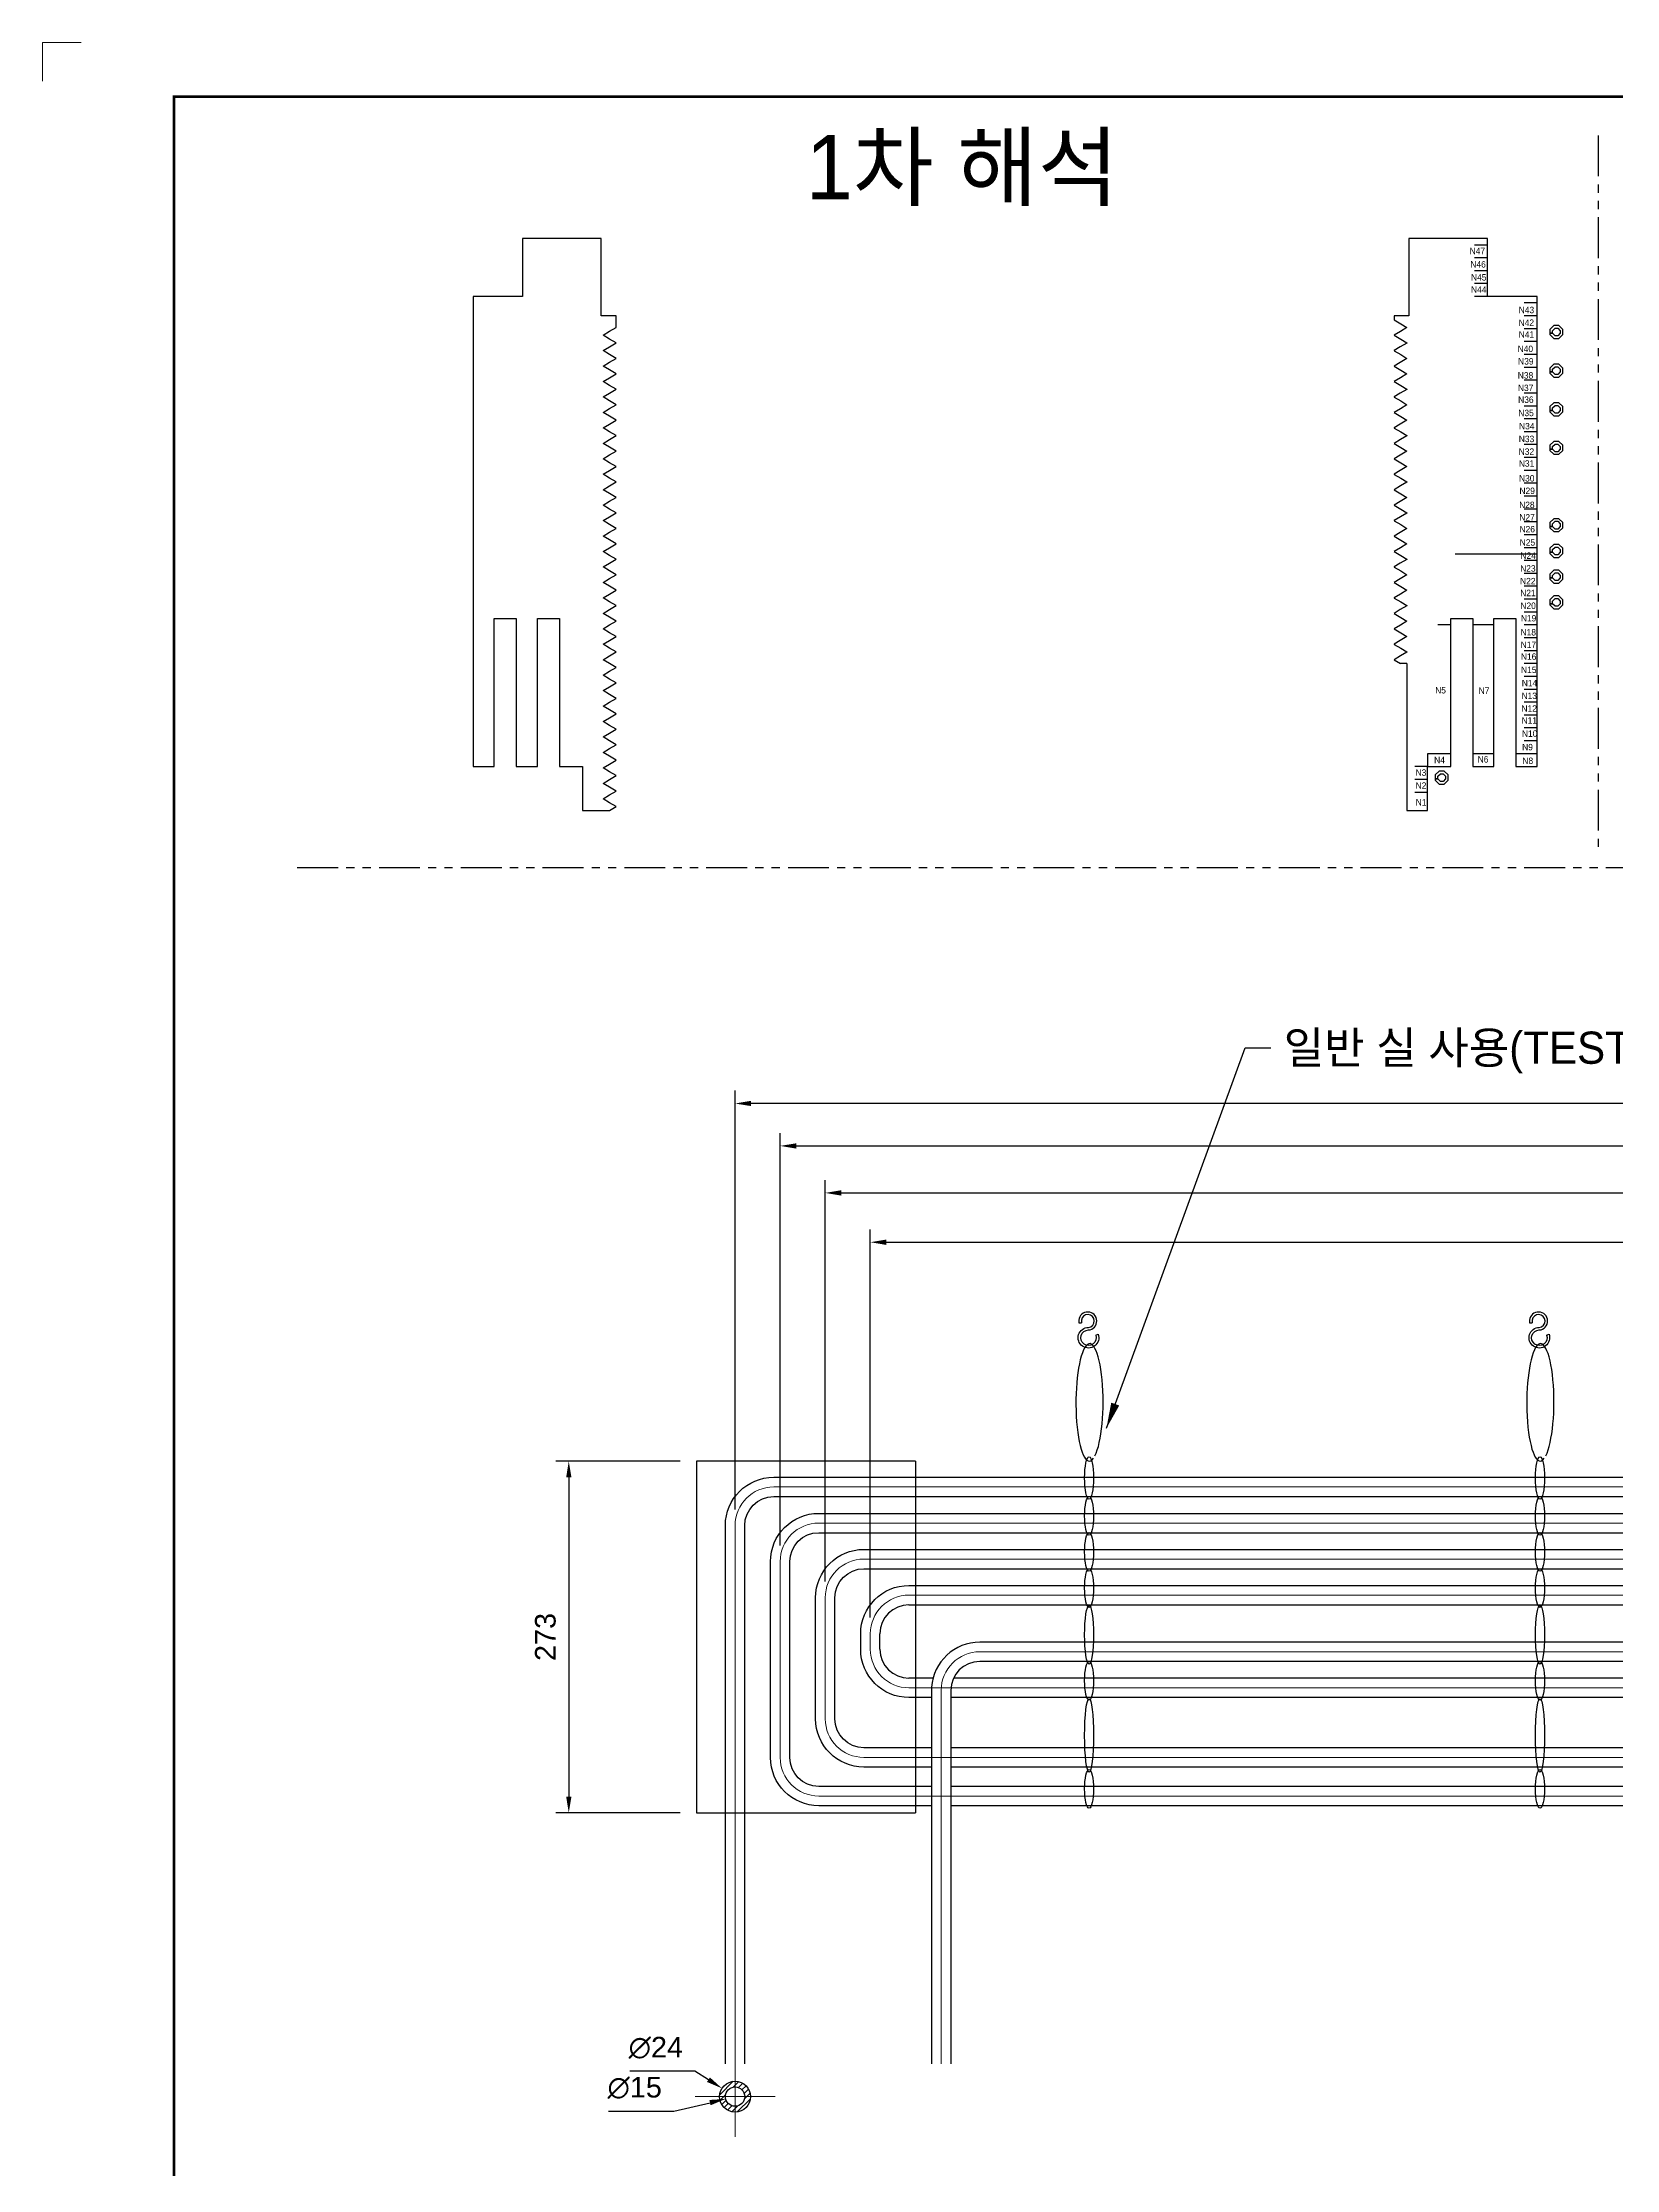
# Model space of a CAD drawing. Header units: inches. Extents: x 0 to 9014, y -686 to 2693.
# Drawn here: x 0 to 1222, y 1042 to 2693 of the extents above; entities that cross this region are included whole.
import ezdxf
from ezdxf.enums import TextEntityAlignment as Align

# ---------------------------------------------------------------- set-up
doc = ezdxf.new("R2010")
doc.units = ezdxf.units.IN
doc.header["$MEASUREMENT"] = 0
for name, pattern in [('CENTERX2', [101.6, 63.5, -12.7, 12.7, -12.7]), ('DASHEDX2', [38.1, 25.4, -12.7]), ('PHANTOM', [63.5, 31.75, -6.35, 6.35, -6.35, 6.35, -6.35])]:
    doc.linetypes.add(name, pattern=pattern)
for name, color, linetype in [('FORMAT-1', 7, 'Continuous'), ('HEAT_EXPASION_NUT_2D', 1, 'Continuous'), ('NUT2', 1, 'Continuous')]:
    doc.layers.add(name, color=color, linetype=linetype)
doc.layers.add('중심 표식(ISO)', color=1, linetype='Continuous', lineweight=5)
doc.styles.add('HAN', font='')
doc.styles.add('ISO ProportionalPSTEK', font='isocp.shx')
doc.styles.get("Standard").update_dxf_attribs({"font": 'arial.ttf'})
doc.styles.get('HAN').set_extended_font_data('GulimChe')
doc.dimstyles.new('PS-5', dxfattribs={"dimscale": 5, "dimtxt": 3.2, "dimasz": 2.5, "dimexe": 2, "dimexo": 2.5, "dimgap": 2, "dimtad": 1, "dimtoh": 1, "dimrnd": 0.05, "dimzin": 12, "dimdsep": 46, "dimtxsty": 'Standard', "dimcen": 0, "dimclrt": 2, "dimazin": 3, "dimtfac": 1, "dimtofl": 0, "dimtmove": 0, "dimatfit": 3, "dimfxl": 0.18, "dimtolj": 1, "dimtzin": 0, "dimarcsym": 0})
doc.dimstyles.new('PSTEK$7', dxfattribs={"dimscale": 10, "dimtxt": 2.5, "dimasz": 2, "dimexe": 1, "dimexo": 1, "dimgap": 1, "dimtad": 1, "dimrnd": 1e-08, "dimdsep": 46, "dimtxsty": 'ISO ProportionalPSTEK', "dimblk": 'Filled-1', "dimcen": 0.09, "dimdle": 10, "dimclrd": 3, "dimclre": 3, "dimclrt": 1, "dimadec": 1, "dimazin": 2, "dimtfac": 1, "dimtmove": 0, "dimatfit": 3, "dimfxl": 1, "dimtolj": 1, "dimlwd": -1, "dimlwe": -1, "dimarcsym": 0})

# ---------------------------------------------------------------- blocks, each defined once
blk = doc.blocks.new('*D34')
at = {"color": 0, "lineweight": -2, "transparency": 16777216}
for p, q in [((455.9, 1118.2), (506.4, 1118.2)), ((506.4, 1118.2), (517, 1111.5))]:
    blk.add_line(p, q, dxfattribs=at)
at = {"color": 0, "transparency": 16777216}
blk.add_solid([(518.1, 1113.2), (515.8, 1109.7), (527.5, 1104.7)], dxfattribs=at)
at = {"layer": 'Defpoints', "color": 0, "transparency": 16777216}
for p in [(527.5, 1104.7), (547.7, 1091.8)]:
    blk.add_point(p, dxfattribs=at)
at = {"color": 2, "transparency": 16777216, "insert": (476.1, 1136.2), "char_height": 16, "attachment_point": 5}
blk.add_mtext('\\A1;∅24', dxfattribs=at)
blk = doc.blocks.new('*D35')
at = {"color": 0, "lineweight": -2, "transparency": 16777216}
for p, q in [((490.1, 1086.9), (518.2, 1093.6)), ((439.4, 1086.9), (490.1, 1086.9))]:
    blk.add_line(p, q, dxfattribs=at)
at = {"color": 0, "transparency": 16777216}
blk.add_solid([(517.7, 1095.7), (518.6, 1091.6), (530.3, 1096.5)], dxfattribs=at)
at = {"layer": 'Defpoints', "color": 0, "transparency": 16777216}
for p in [(530.3, 1096.5), (544.9, 1100)]:
    blk.add_point(p, dxfattribs=at)
at = {"color": 2, "transparency": 16777216, "insert": (459.7, 1105.1), "char_height": 16, "attachment_point": 5}
blk.add_mtext('\\A1;∅15', dxfattribs=at)
blk = doc.blocks.new('*D38')
at = {"color": 0, "lineweight": -2, "transparency": 16777216}
for p, q in [((642.6, 1470.2), (642.6, 1771.7)), ((3286.6, 1478.2), (3286.6, 1771.7)), ((655.1, 1761.7), (3274.1, 1761.7))]:
    blk.add_line(p, q, dxfattribs=at)
at = {"color": 0, "transparency": 16777216}
for points in [[(655.1, 1763.8), (655.1, 1759.6), (642.6, 1761.7)], [(3274.1, 1763.8), (3274.1, 1759.6), (3286.6, 1761.7)]]:
    blk.add_solid(points, dxfattribs=at)
at = {"layer": 'Defpoints', "color": 0, "transparency": 16777216}
for p in [(3286.6, 1761.7), (642.6, 1457.7), (3286.6, 1465.7)]:
    blk.add_point(p, dxfattribs=at)
at = {"color": 2, "transparency": 16777216, "insert": (1964.6, 1779.9), "char_height": 16, "attachment_point": 5}
blk.add_mtext('\\A1;2644', dxfattribs=at)
blk = doc.blocks.new('*D39')
at = {"color": 0, "lineweight": -2, "transparency": 16777216}
for p, q in [((607.6, 1498.2), (607.6, 1810)), ((3321.6, 1498.2), (3321.6, 1810)), ((620.1, 1800), (3309.1, 1800))]:
    blk.add_line(p, q, dxfattribs=at)
at = {"color": 0, "transparency": 16777216}
for points in [[(620.1, 1802.1), (620.1, 1797.9), (607.6, 1800)], [(3309.1, 1802.1), (3309.1, 1797.9), (3321.6, 1800)]]:
    blk.add_solid(points, dxfattribs=at)
at = {"layer": 'Defpoints', "color": 0, "transparency": 16777216}
for p in [(3321.6, 1800), (607.6, 1485.7), (3321.6, 1485.7)]:
    blk.add_point(p, dxfattribs=at)
at = {"color": 2, "transparency": 16777216, "insert": (1964.6, 1818.1), "char_height": 16, "attachment_point": 5}
blk.add_mtext('\\A1;2714', dxfattribs=at)
blk = doc.blocks.new('*D40')
at = {"color": 0, "lineweight": -2, "transparency": 16777216}
for p, q in [((572.6, 1526.2), (572.6, 1846.5)), ((585.1, 1836.5), (3344.1, 1836.5)), ((3356.6, 1526.2), (3356.6, 1846.5))]:
    blk.add_line(p, q, dxfattribs=at)
at = {"color": 0, "transparency": 16777216}
for points in [[(585.1, 1838.5), (585.1, 1834.4), (572.6, 1836.5)], [(3344.1, 1838.5), (3344.1, 1834.4), (3356.6, 1836.5)]]:
    blk.add_solid(points, dxfattribs=at)
at = {"layer": 'Defpoints', "color": 0, "transparency": 16777216}
for p in [(3356.6, 1836.5), (572.6, 1513.7), (3356.6, 1513.7)]:
    blk.add_point(p, dxfattribs=at)
at = {"color": 2, "transparency": 16777216, "insert": (1964.6, 1854.6), "char_height": 16, "attachment_point": 5}
blk.add_mtext('\\A1;2784', dxfattribs=at)
blk = doc.blocks.new('*D41')
at = {"color": 0, "lineweight": -2, "transparency": 16777216}
for p, q in [((537.6, 1554.2), (537.6, 1879.4)), ((3379.1, 1869.4), (550.1, 1869.4)), ((3391.6, 1554.2), (3391.6, 1879.4))]:
    blk.add_line(p, q, dxfattribs=at)
at = {"color": 0, "transparency": 16777216}
for points in [[(550.1, 1871.5), (550.1, 1867.4), (537.6, 1869.4)], [(3379.1, 1871.5), (3379.1, 1867.4), (3391.6, 1869.4)]]:
    blk.add_solid(points, dxfattribs=at)
at = {"layer": 'Defpoints', "color": 0, "transparency": 16777216}
for p in [(537.6, 1869.4), (537.6, 1541.7), (3391.6, 1541.7)]:
    blk.add_point(p, dxfattribs=at)
at = {"color": 2, "transparency": 16777216, "insert": (1964.6, 1887.6), "char_height": 16, "attachment_point": 5}
blk.add_mtext('\\A1;2854', dxfattribs=at)
blk = doc.blocks.new('*D45')
at = {"color": 0, "lineweight": -2, "transparency": 16777216}
for p, q in [((495.1, 1591.7), (398.5, 1591.7)), ((408.5, 1579.2), (408.5, 1331.2)), ((495.1, 1318.7), (398.5, 1318.7))]:
    blk.add_line(p, q, dxfattribs=at)
at = {"color": 0, "transparency": 16777216}
for points in [[(406.5, 1579.2), (410.6, 1579.2), (408.5, 1591.7)], [(406.5, 1331.2), (410.6, 1331.2), (408.5, 1318.7)]]:
    blk.add_solid(points, dxfattribs=at)
at = {"layer": 'Defpoints', "color": 0, "transparency": 16777216}
for p in [(507.6, 1591.7), (408.5, 1318.7), (507.6, 1318.7)]:
    blk.add_point(p, dxfattribs=at)
at = {"color": 2, "transparency": 16777216, "insert": (390.4, 1455.2), "char_height": 16, "attachment_point": 5, "rotation": 90}
blk.add_mtext('\\A1;273', dxfattribs=at)
blk = doc.blocks.new('format-0')
at = {"color": 3, "lineweight": 9}
for p in [(0, 838), (10, 848)]:
    blk.add_line(p, (0, 848), dxfattribs=at)
at = {"layer": 'FORMAT-1', "color": 7, "const_width": 0.7}
blk.add_lwpolyline([(34, 14), (34, 834), (1204, 834), (1204, 14)], close=True, dxfattribs=at)
at = {"style": 'HAN'}
for tag, height, p in [('MODEL-NAME', 4.5, (1161.39, 53.79)), ('SCALE', 4.05, (1063.46, 45.94)), ('PART-NAME', 4.5, (1161.39, 45.94)), ('DWG-NO', 4.5, (1161.39, 38.02)), ('DRA-BY', 4.5, (973.33, 35.66)), ('CH-BY', 4.5, (998.06, 35.66)), ('APP-BY', 4.5, (1022.8, 35.66)), ('관련업체명', 4.5, (1085.32, 20.54)), ('DRA-DATE', 3.75, (973.33, 17.71)), ('CH-DATE', 3.75, (998.06, 17.71)), ('APP-DATE', 3.75, (1022.8, 17.71))]:
    blk.add_attdef(tag, text='', height=height, dxfattribs=at).set_placement(p, align=Align.MIDDLE_CENTER)
blk = doc.blocks.new('Filled-1')
at = {"color": 0}
for p, q in [((0, 0), (-1, 0.167)), ((-1, 0.167), (-1, -0.167)), ((-1, 0), (0, 0)), ((-1, -0.167), (0, 0))]:
    blk.add_line(p, q, dxfattribs=at)
at = {"color": 0, "flags": 128}
blk.add_lwpolyline([(-1, -0.167), (0, 0), (-1, 0.167), (-1, -0.167)], dxfattribs=at)
at = {"color": 0}
blk.add_solid([(-1, -0.167), (0, 0), (-1, 0.167), (-1, -0.167)], dxfattribs=at)

msp = doc.modelspace()

# ---------------------------------------------------------------- hatches: boundary and pattern name
h = msp.add_hatch()
h.set_pattern_fill('ANSI31')
h.set_pattern_definition([(45, (-4760.067, -593.9325), (-2.245064, 2.245064), [])])
edge = h.paths.add_edge_path(flags=17)
edge.add_arc((537.614, 1098.277), 7.5, 0, 360)
edge = h.paths.add_edge_path()
edge.add_arc((537.614, 1098.277), 12, 0, 360)

# ---------------------------------------------------------------- linework, layer by layer
at = {"color": 6, "linetype": 'PHANTOM'}
for p, q in [((1207.7, 2621.071), (1207.7, 2066.633)), ((197.708, 2052.596), (2338.498, 2052.596))]:
    msp.add_line(p, q, dxfattribs=at)
at = {"color": 2, "linetype": 'DASHEDX2'}
for p, q in [((1121.713, 2535.987), (1111.713, 2535.987)), ((1121.713, 2525.987), (1111.713, 2525.987)), ((1121.713, 2515.987), (1111.713, 2515.987)), ((1121.713, 2505.987), (1111.713, 2505.987)), ((1121.713, 2495.987), (1111.713, 2495.987)), ((1160.213, 2490.987), (1150.213, 2490.987)), ((1160.213, 2480.987), (1150.213, 2480.987)), ((1160.213, 2470.987), (1150.213, 2470.987)), ((1160.213, 2460.987), (1150.213, 2460.987)), ((1160.213, 2450.987), (1150.213, 2450.987)), ((1160.213, 2440.987), (1150.213, 2440.987)), ((1160.213, 2430.987), (1150.213, 2430.987)), ((1160.213, 2420.987), (1150.213, 2420.987)), ((1160.213, 2410.987), (1150.213, 2410.987)), ((1160.213, 2400.987), (1150.213, 2400.987)), ((1160.213, 2390.987), (1150.213, 2390.987)), ((1160.213, 2380.987), (1150.213, 2380.987)), ((1160.213, 2370.987), (1150.213, 2370.987)), ((1160.213, 2360.987), (1150.213, 2360.987)), ((1160.213, 2350.987), (1150.213, 2350.987)), ((1160.213, 2340.987), (1150.213, 2340.987)), ((1160.213, 2330.987), (1150.213, 2330.987)), ((1160.213, 2320.987), (1150.213, 2320.987)), ((1160.213, 2310.987), (1150.213, 2310.987)), ((1160.213, 2300.987), (1150.213, 2300.987)), ((1160.213, 2290.987), (1150.213, 2290.987)), ((1160.213, 2280.987), (1150.213, 2280.987)), ((1160.213, 2270.987), (1150.213, 2270.987)), ((1160.213, 2260.987), (1150.213, 2260.987)), ((1160.213, 2250.987), (1150.213, 2250.987)), ((1093.213, 2240.987), (1083.213, 2240.987)), ((1126.713, 2240.987), (1110.213, 2240.987)), ((1160.213, 2240.987), (1150.213, 2240.987)), ((1160.213, 2230.987), (1150.213, 2230.987)), ((1160.213, 2220.987), (1150.213, 2220.987)), ((1160.213, 2210.987), (1150.213, 2210.987)), ((1160.213, 2200.987), (1150.213, 2200.987)), ((1160.213, 2190.987), (1150.213, 2190.987)), ((1160.213, 2180.987), (1150.213, 2180.987)), ((1160.213, 2170.987), (1150.213, 2170.987)), ((1160.213, 2160.987), (1150.213, 2160.987)), ((1160.213, 2150.987), (1150.213, 2150.987)), ((1075.213, 2130.987), (1065.213, 2130.987)), ((1093.213, 2140.987), (1075.213, 2140.987)), ((1075.213, 2140.987), (1075.213, 2130.987)), ((1126.713, 2140.987), (1110.213, 2140.987)), ((1160.213, 2140.987), (1143.713, 2140.987)), ((1075.213, 2120.987), (1065.213, 2120.987)), ((1075.213, 2110.987), (1065.213, 2110.987))]:
    msp.add_line(p, q, dxfattribs=at)
at = {"color": 1, "linetype": 'CENTERX2'}
msp.add_line((1160.213, 2295.987), (1085.605, 2295.987), dxfattribs=at)
at = {"color": 1}
for q in [(1054.227, 2210.987), (1059.06, 2096.987)]:
    msp.add_line((1059.06, 2210.987), q, dxfattribs=at)
for p, q in [((804.451, 1699.152), (806.451, 1699.152)), ((817.597, 1689.595), (819.479, 1690.272)), ((1154.451, 1699.152), (1156.451, 1699.152)), ((1167.597, 1689.595), (1169.479, 1690.272)), ((672.614, 1480.188), (3256.614, 1480.188)), ((650.114, 1445.688), (650.114, 1457.688)), ((3256.614, 1451.188), (727.614, 1451.188)), ((691.279, 1423.188), (672.614, 1423.188))]:
    msp.add_line(p, q)
at = {"color": 6}
for p, q in [((677.614, 1591.688), (507.614, 1591.688)), ((507.614, 1591.688), (507.614, 1318.688)), ((677.614, 1591.688), (677.614, 1318.688)), ((507.614, 1318.688), (677.614, 1318.688))]:
    msp.add_line(p, q, dxfattribs=at)
for points in [[(819.479, 1690.272, -3.16104959), (811.951, 1695.565, 2.10292315), (806.451, 1701.065), (806.451, 1699.152)], [(817.597, 1689.595, -3.16104959), (811.951, 1693.565, 2.17482017), (804.451, 1701.065), (804.451, 1699.152)], [(1169.479, 1690.272, -3.16104959), (1161.951, 1695.565, 2.10292315), (1156.451, 1701.065), (1156.451, 1699.152)], [(1167.597, 1689.595, -3.16104959), (1161.951, 1693.565, 2.17482017), (1154.451, 1701.065), (1154.451, 1699.152)], [(530.114, 1123.688), (530.114, 1541.688, -0.41421356), (567.614, 1579.188), (3361.614, 1579.188, -0.41421356), (3399.114, 1541.688), (3399.114, 1361.688, -0.41421356), (3361.614, 1324.188), (705.114, 1324.188)], [(545.114, 1123.688), (545.114, 1541.688, -0.41421356), (567.614, 1564.188), (3361.614, 1564.188, -0.41421356), (3384.114, 1541.688), (3384.114, 1361.688, -0.41421356), (3361.614, 1339.188), (705.114, 1339.188)], [(690.114, 1324.188), (602.614, 1324.188, -0.41421356), (565.114, 1361.688), (565.114, 1513.688, -0.41421356), (602.614, 1551.188), (3326.614, 1551.188, -0.41421356), (3364.114, 1513.688), (3364.114, 1391.688, -0.41421356), (3326.614, 1354.188), (705.114, 1354.188), (705.114, 1339.188)], [(690.114, 1354.188), (690.114, 1339.188), (602.614, 1339.188, -0.41421356), (580.114, 1361.688), (580.114, 1513.688, -0.41421356), (602.614, 1536.188), (3326.614, 1536.188, -0.41421356), (3349.114, 1513.688), (3349.114, 1391.688, -0.41421356), (3326.614, 1369.188), (705.114, 1369.188)], [(690.114, 1354.188), (637.614, 1354.188, -0.41421356), (600.114, 1391.688), (600.114, 1485.688, -0.41421356), (637.614, 1523.188), (3291.614, 1523.188, -0.41421356), (3329.114, 1485.688), (3329.114, 1445.688, -0.41421356), (3291.614, 1408.188), (705.114, 1408.188), (705.114, 1369.188)], [(690.114, 1416.188), (690.114, 1369.188), (637.614, 1369.188, -0.41421356), (615.114, 1391.688), (615.114, 1485.688, -0.41421356), (637.614, 1508.188), (3291.614, 1508.188, -0.41421356), (3314.114, 1485.688), (3314.114, 1445.688, -0.41421356), (3291.614, 1423.188), (707.216, 1423.183)], [(690.114, 1408.188), (672.614, 1408.188, -0.41421356), (635.114, 1445.688), (635.114, 1457.688, -0.41421356), (672.614, 1495.188), (3256.614, 1495.188, -0.46040152), (3294.114, 1465.688), (3294.114, 1465.688, -0.46040152), (3256.614, 1436.188), (727.614, 1436.188, 0.41421356), (705.114, 1413.688, 0.38196601)]]:
    msp.add_lwpolyline(points, format="xyb")
for points in [[(690.114, 1408.188), (690.114, 1123.688)], [(705.114, 1413.688), (705.114, 1123.688)]]:
    msp.add_lwpolyline(points)
for radius in [12, 7.5]:
    msp.add_circle((537.614, 1098.277), radius)
for centre, radius, start, end in [((672.614, 1457.688), 22.5, 90, 180), ((672.614, 1445.688), 22.5, 180, 270), ((727.676, 1413.534), 37.655, 90.09296, 175.957172)]:
    msp.add_arc(centre, radius, start, end)
at = {"color": 7}
for centre in [(812.754, 1637.362), (1162.754, 1637.362)]:
    msp.add_ellipse(centre, major_axis=(0.139, 45.582), ratio=0.23129072, start_param=-2.71501694, end_param=3.45045754, dxfattribs=at)
for centre, major_axis, ratio in [((812.455, 1578.688), (0, 16.488), 0.21200468), ((1162.455, 1578.688), (0, 16.488), 0.21200468), ((812.455, 1549.208), (0, 15.008), 0.23291192), ((1162.455, 1549.208), (0, 15.008), 0.23291192), ((812.455, 1521.208), (0, 15.008), 0.23291192), ((1162.455, 1521.208), (0, 15.008), 0.23291192), ((812.455, 1493.208), (0, 15.008), 0.23291192), ((1162.455, 1493.208), (0, 15.008), 0.23291192), ((812.455, 1456.886), (0, 22.842), 0.15302771), ((1162.455, 1456.886), (0, 22.842), 0.15302771), ((812.455, 1421.208), (0, 15.008), 0.23291192), ((1162.455, 1421.208), (0, 15.008), 0.23291192), ((812.455, 1378.766), (0, 28.48), 0.12273589), ((1162.455, 1378.766), (0, 28.48), 0.12273589), ((812.455, 1337.208), (0, 15.008), 0.23291192), ((1162.455, 1337.208), (0, 15.008), 0.23291192)]:
    msp.add_ellipse(centre, major_axis=major_axis, ratio=ratio, dxfattribs=at)
at = {"layer": 'HEAT_EXPASION_NUT_2D'}
msp.add_lwpolyline([(433.713, 2480.987), (433.713, 2540.987), (372.713, 2540.987), (372.713, 2495.987), (334.213, 2495.987), (334.213, 2130.987), (350.713, 2130.987), (350.713, 2245.987), (367.713, 2245.987), (367.713, 2130.987), (384.213, 2130.987), (384.213, 2245.987), (401.213, 2245.987), (401.213, 2130.987), (419.213, 2130.987), (419.213, 2096.987), (440.195, 2096.987), (440.197, 2096.988), (445.22, 2100.001), (440.24, 2102.99), (435.214, 2105.987), (440.223, 2108.988), (445.185, 2111.988), (440.181, 2114.99), (435.214, 2117.987), (440.234, 2120.988), (445.217, 2123.998), (440.23, 2126.99), (435.217, 2129.987), (440.194, 2132.988), (445.192, 2135.992), (440.195, 2138.99), (435.221, 2141.987), (440.239, 2144.988), (445.218, 2147.994), (440.225, 2150.99), (435.223, 2153.987), (440.222, 2156.988), (445.212, 2159.99), (440.212, 2162.99), (435.222, 2165.987), (440.203, 2168.988), (445.198, 2171.988), (440.195, 2174.99), (435.219, 2177.987), (440.236, 2180.988), (445.221, 2184.001), (440.24, 2186.99), (435.215, 2189.987), (440.209, 2192.988), (445.185, 2195.988), (440.181, 2198.99), (435.214, 2201.987), (440.218, 2204.988), (445.22, 2207.996), (440.23, 2210.99), (435.217, 2213.987), (440.227, 2216.988), (445.193, 2219.991), (440.195, 2222.99), (435.221, 2225.987), (440.193, 2228.988), (445.216, 2231.995), (440.225, 2234.99), (435.223, 2237.987), (440.227, 2240.988), (445.213, 2243.99), (440.212, 2246.99), (435.223, 2249.987), (440.229, 2252.988), (445.197, 2255.989), (440.195, 2258.99), (435.219, 2261.987), (440.198, 2264.988), (445.223, 2268), (440.24, 2270.99), (435.215, 2273.987), (440.225, 2276.988), (445.184, 2279.988), (440.18, 2282.99), (435.214, 2285.987), (440.199, 2288.988), (445.222, 2292), (440.24, 2294.99), (435.217, 2297.987), (440.222, 2300.988), (445.196, 2303.989), (440.195, 2306.99), (435.221, 2309.987), (440.23, 2312.988), (445.207, 2315.993), (440.212, 2318.99), (435.223, 2321.987), (440.188, 2324.988), (445.214, 2327.996), (440.225, 2330.99), (435.223, 2333.987), (440.235, 2336.988), (445.197, 2339.989), (440.195, 2342.99), (435.22, 2345.987), (440.221, 2348.988), (445.22, 2351.996), (440.23, 2354.99), (435.215, 2357.987), (440.202, 2360.988), (445.186, 2363.987), (440.181, 2366.99), (435.213, 2369.987), (440.232, 2372.988), (445.221, 2376), (440.24, 2378.99), (435.216, 2381.987), (440.203, 2384.988), (445.197, 2387.989), (440.195, 2390.99), (435.22, 2393.987), (440.214, 2396.988), (445.206, 2399.993), (440.212, 2402.99), (435.223, 2405.987), (440.226, 2408.988), (445.212, 2411.997), (440.225, 2414.99), (435.223, 2417.987), (440.192, 2420.988), (445.198, 2423.988), (440.195, 2426.99), (435.22, 2429.987), (440.224, 2432.988), (445.221, 2435.995), (440.23, 2438.99), (435.216, 2441.987), (440.224, 2444.988), (445.186, 2447.987), (440.181, 2450.99), (435.213, 2453.987), (440.194, 2456.988), (445.221, 2460), (440.24, 2462.99), (435.216, 2465.987), (440.224, 2468.988), (445.213, 2471.987), (445.213, 2480.987), (433.713, 2480.987)], close=True, dxfattribs=at)
msp.add_lwpolyline([(1059.06, 2096.987), (1075.213, 2096.987), (1075.213, 2130.987), (1093.213, 2130.987), (1093.213, 2245.987), (1110.213, 2245.987), (1110.213, 2130.987), (1126.713, 2130.987), (1126.713, 2245.987), (1143.713, 2245.987), (1143.713, 2130.987), (1160.213, 2130.987), (1160.213, 2495.987), (1121.713, 2495.987), (1121.713, 2540.987), (1060.713, 2540.987), (1060.713, 2480.987), (1049.213, 2480.987), (1049.213, 2477.987), (1049.373, 2477.902), (1054.387, 2474.894), (1059.207, 2471.987), (1059.078, 2471.897), (1054.073, 2468.895), (1049.228, 2465.987), (1049.347, 2465.902), (1054.36, 2462.894), (1059.204, 2459.987), (1059.047, 2459.897), (1054.043, 2456.895), (1049.216, 2453.998), (1049.337, 2453.902), (1054.35, 2450.894), (1059.204, 2447.987), (1059.06, 2447.897), (1054.056, 2444.895), (1049.217, 2441.991), (1049.376, 2441.902), (1054.389, 2438.894), (1059.207, 2435.987), (1059.078, 2435.897), (1054.073, 2432.895), (1049.23, 2429.989), (1049.332, 2429.902), (1054.345, 2426.894), (1059.211, 2423.987), (1059.032, 2423.897), (1054.028, 2420.895), (1049.201, 2417.998), (1049.348, 2417.902), (1054.362, 2414.894), (1059.213, 2411.987), (1059.092, 2411.897), (1054.087, 2408.895), (1049.244, 2405.989), (1049.367, 2405.902), (1054.38, 2402.894), (1059.211, 2399.987), (1059.042, 2399.897), (1054.038, 2396.895), (1049.208, 2393.996), (1049.334, 2393.902), (1054.347, 2390.894), (1059.207, 2387.987), (1059.077, 2387.897), (1054.073, 2384.895), (1049.229, 2381.988), (1049.361, 2381.902), (1054.374, 2378.894), (1059.204, 2375.987), (1059.047, 2375.897), (1054.043, 2372.895), (1049.212, 2369.996), (1049.352, 2369.902), (1054.365, 2366.894), (1059.204, 2363.987), (1059.06, 2363.897), (1054.056, 2360.895), (1049.219, 2357.993), (1049.344, 2357.902), (1054.357, 2354.894), (1059.206, 2351.987), (1059.078, 2351.897), (1054.073, 2348.895), (1049.231, 2345.989), (1049.377, 2345.902), (1054.39, 2342.894), (1059.21, 2339.987), (1059.032, 2339.897), (1054.028, 2336.895), (1049.202, 2333.998), (1049.343, 2333.902), (1054.357, 2330.894), (1059.213, 2327.987), (1059.092, 2327.897), (1054.087, 2324.895), (1049.245, 2321.989), (1049.341, 2321.902), (1054.354, 2318.894), (1059.212, 2315.987), (1059.042, 2315.897), (1054.038, 2312.895), (1049.209, 2309.997), (1049.373, 2309.902), (1054.386, 2306.894), (1059.208, 2303.987), (1059.077, 2303.897), (1054.073, 2300.895), (1049.23, 2297.989), (1049.326, 2297.902), (1054.339, 2294.894), (1059.204, 2291.987), (1059.047, 2291.897), (1054.043, 2288.895), (1049.213, 2285.996), (1049.367, 2285.902), (1054.381, 2282.894), (1059.204, 2279.987), (1059.047, 2279.897), (1054.043, 2276.894), (1049.21, 2273.995), (1049.348, 2273.902), (1054.361, 2270.894), (1059.206, 2267.987), (1059.077, 2267.897), (1054.073, 2264.895), (1049.235, 2261.992), (1049.341, 2261.902), (1054.354, 2258.894), (1059.21, 2255.987), (1059.042, 2255.897), (1054.038, 2252.895), (1049.205, 2249.994), (1049.382, 2249.902), (1054.396, 2246.894), (1059.213, 2243.987), (1059.092, 2243.897), (1054.087, 2240.895), (1049.242, 2237.988), (1049.335, 2237.902), (1054.348, 2234.894), (1059.212, 2231.987), (1059.032, 2231.897), (1054.028, 2228.895), (1049.205, 2226), (1049.349, 2225.902), (1054.362, 2222.894), (1059.208, 2219.987), (1059.078, 2219.897), (1054.073, 2216.895), (1049.229, 2213.988), (1049.369, 2213.902), (1054.227, 2210.987)], dxfattribs=at)
at = {"layer": 'NUT2', "color": 6}
for points in [[(1170.213, 2466.484), (1173.213, 2463.484), (1177.213, 2463.484), (1180.213, 2466.484), (1180.213, 2470.484), (1177.213, 2473.484), (1173.213, 2473.484), (1170.213, 2470.484), (1170.213, 2467.484), (1172.213, 2467.484), (1172.213, 2469.484), (1174.213, 2471.484), (1176.213, 2471.484), (1178.213, 2469.484), (1178.213, 2467.484), (1176.213, 2465.484), (1174.213, 2465.484), (1172.213, 2467.484), (1170.213, 2467.484), (1170.213, 2466.484)], [(1170.213, 2436.484), (1173.213, 2433.484), (1177.213, 2433.484), (1180.213, 2436.484), (1180.213, 2440.484), (1177.213, 2443.484), (1173.213, 2443.484), (1170.213, 2440.484), (1170.213, 2437.484), (1172.213, 2437.484), (1172.213, 2439.484), (1174.213, 2441.484), (1176.213, 2441.484), (1178.213, 2439.484), (1178.213, 2437.484), (1176.213, 2435.484), (1174.213, 2435.484), (1172.213, 2437.484), (1170.213, 2437.484), (1170.213, 2436.484)], [(1170.213, 2406.484), (1173.213, 2403.484), (1177.213, 2403.484), (1180.213, 2406.484), (1180.213, 2410.484), (1177.213, 2413.484), (1173.213, 2413.484), (1170.213, 2410.484), (1170.213, 2407.484), (1172.213, 2407.484), (1172.213, 2409.484), (1174.213, 2411.484), (1176.213, 2411.484), (1178.213, 2409.484), (1178.213, 2407.484), (1176.213, 2405.484), (1174.213, 2405.484), (1172.213, 2407.484), (1170.213, 2407.484), (1170.213, 2406.484)], [(1170.213, 2376.484), (1173.213, 2373.484), (1177.213, 2373.484), (1180.213, 2376.484), (1180.213, 2380.484), (1177.213, 2383.484), (1173.213, 2383.484), (1170.213, 2380.484), (1170.213, 2377.484), (1172.213, 2377.484), (1172.213, 2379.484), (1174.213, 2381.484), (1176.213, 2381.484), (1178.213, 2379.484), (1178.213, 2377.484), (1176.213, 2375.484), (1174.213, 2375.484), (1172.213, 2377.484), (1170.213, 2377.484), (1170.213, 2376.484)], [(1170.213, 2316.484), (1173.213, 2313.484), (1177.213, 2313.484), (1180.213, 2316.484), (1180.213, 2320.484), (1177.213, 2323.484), (1173.213, 2323.484), (1170.213, 2320.484), (1170.213, 2317.484), (1172.213, 2317.484), (1172.213, 2319.484), (1174.213, 2321.484), (1176.213, 2321.484), (1178.213, 2319.484), (1178.213, 2317.484), (1176.213, 2315.484), (1174.213, 2315.484), (1172.213, 2317.484), (1170.213, 2317.484), (1170.213, 2316.484)], [(1170.213, 2296.484), (1173.213, 2293.484), (1177.213, 2293.484), (1180.213, 2296.484), (1180.213, 2300.484), (1177.213, 2303.484), (1173.213, 2303.484), (1170.213, 2300.484), (1170.213, 2297.484), (1172.213, 2297.484), (1172.213, 2299.484), (1174.213, 2301.484), (1176.213, 2301.484), (1178.213, 2299.484), (1178.213, 2297.484), (1176.213, 2295.484), (1174.213, 2295.484), (1172.213, 2297.484), (1170.213, 2297.484), (1170.213, 2296.484)], [(1170.213, 2276.484), (1173.213, 2273.484), (1177.213, 2273.484), (1180.213, 2276.484), (1180.213, 2280.484), (1177.213, 2283.484), (1173.213, 2283.484), (1170.213, 2280.484), (1170.213, 2277.484), (1172.213, 2277.484), (1172.213, 2279.484), (1174.213, 2281.484), (1176.213, 2281.484), (1178.213, 2279.484), (1178.213, 2277.484), (1176.213, 2275.484), (1174.213, 2275.484), (1172.213, 2277.484), (1170.213, 2277.484), (1170.213, 2276.484)], [(1170.213, 2256.484), (1173.213, 2253.484), (1177.213, 2253.484), (1180.213, 2256.484), (1180.213, 2260.484), (1177.213, 2263.484), (1173.213, 2263.484), (1170.213, 2260.484), (1170.213, 2257.484), (1172.213, 2257.484), (1172.213, 2259.484), (1174.213, 2261.484), (1176.213, 2261.484), (1178.213, 2259.484), (1178.213, 2257.484), (1176.213, 2255.484), (1174.213, 2255.484), (1172.213, 2257.484), (1170.213, 2257.484), (1170.213, 2256.484)], [(1081.213, 2120.484), (1084.213, 2117.484), (1088.213, 2117.484), (1091.213, 2120.484), (1091.213, 2124.484), (1088.213, 2127.484), (1084.213, 2127.484), (1081.213, 2124.484), (1081.213, 2121.484), (1083.213, 2121.484), (1083.213, 2123.484), (1085.213, 2125.484), (1087.213, 2125.484), (1089.213, 2123.484), (1089.213, 2121.484), (1087.213, 2119.484), (1085.213, 2119.484), (1083.213, 2121.484), (1081.213, 2121.484), (1081.213, 2120.484)]]:
    msp.add_lwpolyline(points, close=True, dxfattribs=at)
at = {"layer": '중심 표식(ISO)'}
for p, q in [((537.614, 1129.366), (537.614, 1067.187)), ((568.704, 1098.277), (506.525, 1098.277))]:
    msp.add_line(p, q, dxfattribs=at)
for points in [[(537.614, 1123.688), (537.614, 1541.688, -0.41421356), (567.614, 1571.688), (3361.614, 1571.688, -0.41421356)], [(3361.614, 1331.688), (602.614, 1331.688, -0.41421356), (572.614, 1361.688), (572.614, 1513.688, -0.41421356), (602.614, 1543.688), (3326.614, 1543.688, -0.41421356)], [(3326.614, 1361.688), (637.614, 1361.688, -0.41421356), (607.614, 1391.688), (607.614, 1485.688, -0.41421356), (637.614, 1515.688), (3291.614, 1515.688, -0.41421356)], [(3291.614, 1415.688), (672.614, 1415.688, -0.41421356), (642.614, 1445.688), (642.614, 1457.688, -0.41421356), (672.614, 1487.688), (3256.614, 1487.688, -0.47238111)], [(3256.614, 1443.688), (727.614, 1443.688, 0.41421356), (697.614, 1413.688), (697.614, 1123.688)]]:
    msp.add_lwpolyline(points, format="xyb", dxfattribs=at)

# ---------------------------------------------------------------- block references
at = {"xscale": 3, "yscale": 3, "zscale": 3}
msp.add_blockref('format-0', (0, 149.204), dxfattribs=at)

# ---------------------------------------------------------------- texts
at = {"attachment_point": 1}
for s, width, insert, char_height in [('{\\fGulim|b0|i0|c129|p50;1차 해석}', 290.24683, (592.597, 2621.515), 50), ('{\\fGulim|b0|i0|c129|p50;N47}', 4.84371, (1107.849, 2533.847), 5), ('{\\fGulim|b0|i0|c129|p50;N46}', 4.84371, (1108.421, 2523.473), 5), ('{\\fGulim|b0|i0|c129|p50;N45}', 4.84371, (1108.936, 2513.37), 5), ('{\\fGulim|b0|i0|c129|p50;N44}', 4.84371, (1108.936, 2503.907), 5), ('{\\fGulim|b0|i0|c129|p50;N42}', 4.84371, (1145.876, 2478.154), 5), ('{\\fGulim|b0|i0|c129|p50;N43}', 4.84371, (1145.941, 2488.047), 5), ('{\\fGulim|b0|i0|c129|p50;N41}', 4.84371, (1145.973, 2468.963), 5), ('{\\fGulim|b0|i0|c129|p50;N40}', 4.84371, (1145.116, 2457.888), 5), ('{\\fGulim|b0|i0|c129|p50;N39}', 4.84371, (1145.476, 2448.183), 5), ('{\\fGulim|b0|i0|c129|p50;N38}', 4.84371, (1145.236, 2437.28), 5), ('{\\fGulim|b0|i0|c129|p50;N37}', 4.84371, (1145.356, 2427.575), 5), ('{\\fGulim|b0|i0|c129|p50;N36}', 4.84371, (1145.512, 2418.417), 5), ('{\\fGulim|b0|i0|c129|p50;N35}', 4.84371, (1145.648, 2408.097), 5), ('{\\fGulim|b0|i0|c129|p50;N34}', 4.84371, (1146.209, 2397.835), 5), ('{\\fGulim|b0|i0|c129|p50;N32}', 4.84371, (1145.942, 2378.046), 5), ('{\\fGulim|b0|i0|c129|p50;N33}', 4.84371, (1146.008, 2387.938), 5), ('{\\fGulim|b0|i0|c129|p50;N31}', 4.84371, (1146.04, 2368.855), 5), ('{\\fGulim|b0|i0|c129|p50;N30}', 4.84371, (1146.179, 2357.353), 5), ('{\\fGulim|b0|i0|c129|p50;N29}', 4.84371, (1146.539, 2347.648), 5), ('{\\fGulim|b0|i0|c129|p50;N28}', 4.84371, (1146.299, 2336.745), 5), ('{\\fGulim|b0|i0|c129|p50;N27}', 4.84371, (1146.419, 2327.039), 5), ('{\\fGulim|b0|i0|c129|p50;N26}', 4.84371, (1146.575, 2317.882), 5), ('{\\fGulim|b0|i0|c129|p50;N25}', 4.84371, (1146.711, 2307.561), 5), ('{\\fGulim|b0|i0|c129|p50;N24}', 4.84371, (1147.271, 2297.3), 5), ('{\\fGulim|b0|i0|c129|p50;N23}', 4.84371, (1147.071, 2287.403), 5), ('{\\fGulim|b0|i0|c129|p50;N22}', 4.84371, (1147.005, 2277.51), 5), ('{\\fGulim|b0|i0|c129|p50;N21}', 4.84371, (1147.103, 2268.32), 5), ('{\\fGulim|b0|i0|c129|p50;N20}', 4.84371, (1147.249, 2258.418), 5), ('{\\fGulim|b0|i0|c129|p50;N19}', 4.84371, (1147.608, 2248.713), 5), ('{\\fGulim|b0|i0|c129|p50;N18}', 4.84371, (1147.369, 2237.81), 5), ('{\\fGulim|b0|i0|c129|p50;N17}', 4.84371, (1147.488, 2228.105), 5), ('{\\fGulim|b0|i0|c129|p50;N16}', 4.84371, (1147.644, 2218.947), 5), ('{\\fGulim|b0|i0|c129|p50;N15}', 4.84371, (1147.781, 2208.627), 5), ('{\\fGulim|b0|i0|c129|p50;N14}', 4.84371, (1148.341, 2198.365), 5), ('{\\fGulim|b0|i0|c129|p50;N5}', 4.84371, (1081.096, 2192.794), 5), ('{\\fGulim|b0|i0|c129|p50;N7}', 4.84371, (1114.832, 2192.462), 5), ('{\\fGulim|b0|i0|c129|p50;N13}', 4.84371, (1148.14, 2188.468), 5), ('{\\fGulim|b0|i0|c129|p50;N12}', 4.84371, (1148.075, 2178.575), 5), ('{\\fGulim|b0|i0|c129|p50;N11}', 4.84371, (1148.172, 2169.385), 5), ('{\\fGulim|b0|i0|c129|p50;N10}', 4.84371, (1148.458, 2159.116), 5), ('{\\fGulim|b0|i0|c129|p50;N9}', 4.84371, (1148.6, 2148.633), 5), ('{\\fGulim|b0|i0|c129|p50;N4}', 4.84371, (1080.298, 2138.616), 5), ('{\\fGulim|b0|i0|c129|p50;N6}', 4.84371, (1114.085, 2139.124), 5), ('{\\fGulim|b0|i0|c129|p50;N8}', 4.84371, (1148.815, 2138.007), 5), ('{\\fGulim|b0|i0|c129|p50;N3}', 4.84371, (1065.921, 2128.863), 5), ('{\\fGulim|b0|i0|c129|p50;N2}', 4.84371, (1065.921, 2118.755), 5), ('{\\fGulim|b0|i0|c129|p50;N1}', 4.84371, (1066.029, 2105.762), 5)]:
    msp.add_mtext_dynamic_manual_height_columns(s, width=width, gutter_width=1, heights=[0], dxfattribs=dict(at, insert=insert, char_height=char_height))
at = {"color": 1, "insert": (963.54, 1925.249), "char_height": 25, "width": 701.70928, "attachment_point": 1, "style": 'ISO ProportionalPSTEK'}
msp.add_mtext('{\\fGulim|b0|i0|c129|p50;일반 실 사용(TEST이후 불연실 적용예정)}', dxfattribs=at)

# ---------------------------------------------------------------- dimensions: what is measured, and where the dimension line sits
for base, p1, p2, picture, middle in [((537.614, 1869.44), (3391.614, 1541.688), (537.614, 1541.688), '*D41', (1964.614, 1887.609)), ((3356.614, 1836.45), (572.614, 1513.688), (3356.614, 1513.688), '*D40', (1964.614, 1854.62)), ((3321.614, 1800.024), (607.614, 1485.688), (3321.614, 1485.688), '*D39', (1964.614, 1818.057)), ((3286.614, 1761.716), (642.614, 1457.688), (3286.614, 1465.688), '*D38', (1964.614, 1779.886))]:
    dim = msp.add_linear_dim(base=base, p1=p1, p2=p2, dimstyle='PS-5')
    dim.commit()
    dim.dimension.update_dxf_attribs({"geometry": picture, "text_midpoint": middle})
dim = msp.add_linear_dim(base=(408.548, 1318.688), p1=(507.614, 1591.688), p2=(507.614, 1318.688), angle=90, dimstyle='PS-5')
dim.commit()
dim.dimension.update_dxf_attribs({"geometry": '*D45', "text_midpoint": (390.373, 1455.188)})
for p1, p2, picture, middle in [((547.732, 1091.824), (527.497, 1104.729), '*D34', (476.146, 1136.205)), ((544.909, 1100.021), (530.32, 1096.533), '*D35', (459.749, 1105.09))]:
    dim = msp.add_diameter_dim_2p(p1=p1, p2=p2, dimstyle='PS-5')
    dim.commit()
    dim.dimension.update_dxf_attribs({"geometry": picture, "text_midpoint": middle})

# ---------------------------------------------------------------- leaders
at = {"annotation_type": 0, "has_hookline": 1, "hookline_direction": 0, "text_width": 622.969}
msp.add_leader([(825.889, 1617.233), (933.54, 1912.749), (953.54, 1912.749)], dimstyle='PSTEK$7', override={"dimgap": 1, "dimtad": 0}, dxfattribs=at)

doc.saveas('drawing.dxf')
